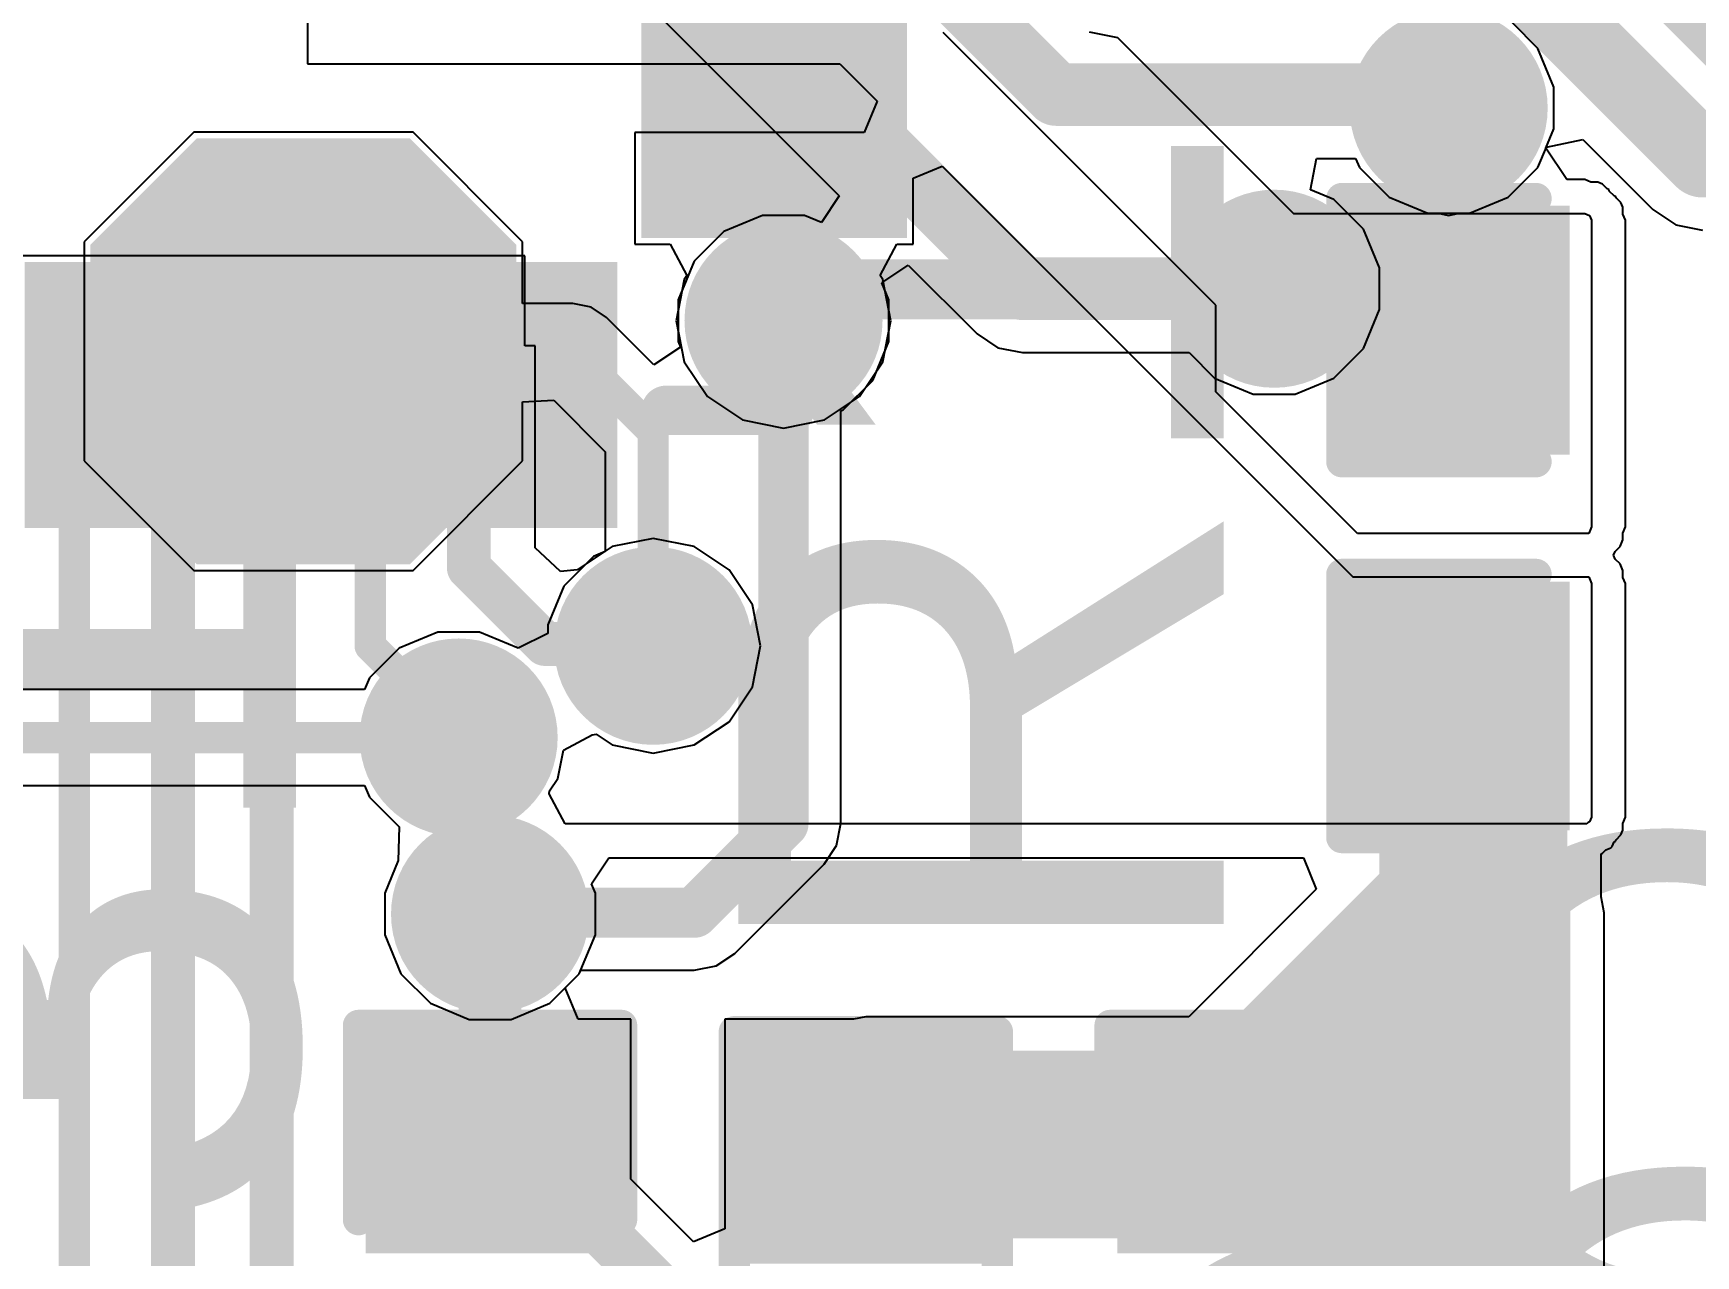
# Model space of a CAD drawing. Header units: millimetres. Extents: x -23 to 83, y -38 to 11.
# Drawn here: x 67.31 to 74.05, y -17.74 to -12.78 of the extents above; entities that cross this region are included whole.
import ezdxf

# ---------------------------------------------------------------- set-up
doc = ezdxf.new("R2010")
doc.units = ezdxf.units.MM
for name, color, linetype in [('BottomLayer', 5, 'Continuous'), ('BottomPaste', 16, 'Continuous'), ('BottomSolder', 6, 'Continuous'), ('TopLayer', 1, 'Continuous'), ('TopOverlay', 2, 'Continuous'), ('TopPaste', 8, 'Continuous'), ('TopSolder', 216, 'Continuous'), ('ViaHoleLayer', 16, 'Continuous')]:
    doc.layers.add(name, color=color, linetype=linetype)
doc.styles.add('Arial', font='', dxfattribs={"height": 0.2})
doc.styles.get('Arial').set_extended_font_data('Arial')

# ---------------------------------------------------------------- blocks, each defined once
blk = doc.blocks.new('C___0603_35')
at = {"layer": 'TopLayer'}
for points in [[(-0.381, 0.4445), (-0.381, -0.4445), (-1.143, -0.4445), (-1.143, 0.4445)], [(1.143, 0.4445), (1.143, -0.4445), (0.381, -0.4445), (0.381, 0.4445)]]:
    blk.add_hatch(color=1, dxfattribs=at).paths.add_polyline_path(points)
at = {"layer": 'TopPaste'}
for points in [[(-0.381, 0.4445), (-0.381, -0.4445), (-1.143, -0.4445), (-1.143, 0.4445)], [(1.143, 0.4445), (1.143, -0.4445), (0.381, -0.4445), (0.381, 0.4445)]]:
    blk.add_hatch(color=8, dxfattribs=at).paths.add_polyline_path(points)
at = {"layer": 'TopSolder'}
for points in [[(-0.321, 0.5045), (-0.321, -0.5045), (-1.203, -0.5045), (-1.203, 0.5045)], [(1.203, 0.5045), (1.203, -0.5045), (0.321, -0.5045), (0.321, 0.5045)]]:
    blk.add_hatch(color=216, dxfattribs=at).paths.add_polyline_path(points)
at = {"layer": 'TopOverlay', "const_width": 0.127}
for points in [[(-1.2446, 0.5334), (-0.4572, 0.5334)], [(-1.2446, -0.5334), (-1.2446, 0.5334)], [(0.4572, 0.5334), (1.2446, 0.5334)], [(1.2446, -0.5334), (1.2446, 0.5334)], [(-1.2446, -0.5334), (-0.4572, -0.5334)], [(0.4572, -0.5334), (1.2446, -0.5334)]]:
    blk.add_lwpolyline(points, dxfattribs=at)
at = {"layer": 'TopOverlay', "const_width": 0.0635}
for points in [[(-1.2764, 0.5334, 1), (-1.2128, 0.5334, 1)], [(-1.2764, 0.5334, 1), (-1.2128, 0.5334, 1)], [(-0.4889, 0.5334, 1), (-0.4254, 0.5334, 1)], [(0.4254, 0.5334, 1), (0.4889, 0.5334, 1)], [(1.2128, 0.5334, 1), (1.2764, 0.5334, 1)], [(1.2128, 0.5334, 1), (1.2764, 0.5334, 1)], [(-1.2764, -0.5334, 1), (-1.2128, -0.5334, 1)], [(-1.2764, -0.5334, 1), (-1.2128, -0.5334, 1)], [(-0.4889, -0.5334, 1), (-0.4254, -0.5334, 1)], [(0.4254, -0.5334, 1), (0.4889, -0.5334, 1)], [(1.2128, -0.5334, 1), (1.2764, -0.5334, 1)], [(1.2128, -0.5334, 1), (1.2764, -0.5334, 1)]]:
    blk.add_lwpolyline(points, format="xyb", close=True, dxfattribs=at)
blk = doc.blocks.new('C___0603_37')
at = {"layer": 'TopLayer'}
for points in [[(-0.381, 0.4445), (-0.381, -0.4445), (-1.143, -0.4445), (-1.143, 0.4445)], [(1.143, 0.4445), (1.143, -0.4445), (0.381, -0.4445), (0.381, 0.4445)]]:
    blk.add_hatch(color=1, dxfattribs=at).paths.add_polyline_path(points)
at = {"layer": 'TopPaste'}
for points in [[(-0.381, 0.4445), (-0.381, -0.4445), (-1.143, -0.4445), (-1.143, 0.4445)], [(1.143, 0.4445), (1.143, -0.4445), (0.381, -0.4445), (0.381, 0.4445)]]:
    blk.add_hatch(color=8, dxfattribs=at).paths.add_polyline_path(points)
at = {"layer": 'TopSolder'}
for points in [[(-0.321, 0.5045), (-0.321, -0.5045), (-1.203, -0.5045), (-1.203, 0.5045)], [(1.203, 0.5045), (1.203, -0.5045), (0.321, -0.5045), (0.321, 0.5045)]]:
    blk.add_hatch(color=216, dxfattribs=at).paths.add_polyline_path(points)
at = {"layer": 'TopOverlay', "const_width": 0.127}
for points in [[(-1.2446, 0.5334), (-1.2446, -0.5334)], [(-0.4572, 0.5334), (-1.2446, 0.5334)], [(1.2446, 0.5334), (0.4572, 0.5334)], [(1.2446, 0.5334), (1.2446, -0.5334)], [(-0.4572, -0.5334), (-1.2446, -0.5334)], [(1.2446, -0.5334), (0.4572, -0.5334)]]:
    blk.add_lwpolyline(points, dxfattribs=at)
at = {"layer": 'TopOverlay', "const_width": 0.0635}
for points in [[(-1.2764, 0.5334, 1), (-1.2128, 0.5334, 1)], [(-1.2764, 0.5334, 1), (-1.2128, 0.5334, 1)], [(-0.4889, 0.5334, 1), (-0.4254, 0.5334, 1)], [(0.4254, 0.5334, 1), (0.4889, 0.5334, 1)], [(1.2128, 0.5334, 1), (1.2764, 0.5334, 1)], [(1.2128, 0.5334, 1), (1.2764, 0.5334, 1)], [(-1.2764, -0.5334, 1), (-1.2128, -0.5334, 1)], [(-1.2764, -0.5334, 1), (-1.2128, -0.5334, 1)], [(-0.4889, -0.5334, 1), (-0.4254, -0.5334, 1)], [(0.4254, -0.5334, 1), (0.4889, -0.5334, 1)], [(1.2128, -0.5334, 1), (1.2764, -0.5334, 1)], [(1.2128, -0.5334, 1), (1.2764, -0.5334, 1)]]:
    blk.add_lwpolyline(points, format="xyb", close=True, dxfattribs=at)
blk = doc.blocks.new('CAP_0603_41')
at = {"layer": 'TopLayer'}
for points in [[(-0.381, 0.4445), (-0.381, -0.4445), (-1.143, -0.4445), (-1.143, 0.4445)], [(1.143, 0.4445), (1.143, -0.4445), (0.381, -0.4445), (0.381, 0.4445)]]:
    blk.add_hatch(color=1, dxfattribs=at).paths.add_polyline_path(points)
at = {"layer": 'TopPaste'}
for points in [[(-0.381, 0.4445), (-0.381, -0.4445), (-1.143, -0.4445), (-1.143, 0.4445)], [(1.143, 0.4445), (1.143, -0.4445), (0.381, -0.4445), (0.381, 0.4445)]]:
    blk.add_hatch(color=8, dxfattribs=at).paths.add_polyline_path(points)
at = {"layer": 'TopSolder'}
for points in [[(-0.321, 0.5045), (-0.321, -0.5045), (-1.203, -0.5045), (-1.203, 0.5045)], [(1.203, 0.5045), (1.203, -0.5045), (0.321, -0.5045), (0.321, 0.5045)]]:
    blk.add_hatch(color=216, dxfattribs=at).paths.add_polyline_path(points)
at = {"layer": 'TopOverlay', "const_width": 0.127}
for points in [[(-1.2446, 0.5334), (-1.2446, -0.5334)], [(-1.2446, 0.5334), (-0.4572, 0.5334)], [(0.4572, 0.5334), (1.2446, 0.5334)], [(1.2446, 0.5334), (1.2446, -0.5334)], [(-1.2446, -0.5334), (-0.4572, -0.5334)], [(0.4572, -0.5334), (1.2446, -0.5334)]]:
    blk.add_lwpolyline(points, dxfattribs=at)
at = {"layer": 'TopOverlay', "const_width": 0.0635}
for points in [[(-1.2764, 0.5334, 1), (-1.2128, 0.5334, 1)], [(-1.2764, 0.5334, 1), (-1.2128, 0.5334, 1)], [(-0.4889, 0.5334, 1), (-0.4254, 0.5334, 1)], [(0.4254, 0.5334, 1), (0.4889, 0.5334, 1)], [(1.2128, 0.5334, 1), (1.2764, 0.5334, 1)], [(1.2128, 0.5334, 1), (1.2764, 0.5334, 1)], [(-1.2764, -0.5334, 1), (-1.2128, -0.5334, 1)], [(-1.2764, -0.5334, 1), (-1.2128, -0.5334, 1)], [(-0.4889, -0.5334, 1), (-0.4254, -0.5334, 1)], [(0.4254, -0.5334, 1), (0.4889, -0.5334, 1)], [(1.2128, -0.5334, 1), (1.2764, -0.5334, 1)], [(1.2128, -0.5334, 1), (1.2764, -0.5334, 1)]]:
    blk.add_lwpolyline(points, format="xyb", close=True, dxfattribs=at)
blk = doc.blocks.new('CAP_0603_42')
at = {"layer": 'TopLayer'}
for points in [[(-0.381, 0.4445), (-0.381, -0.4445), (-1.143, -0.4445), (-1.143, 0.4445)], [(1.143, 0.4445), (1.143, -0.4445), (0.381, -0.4445), (0.381, 0.4445)]]:
    blk.add_hatch(color=1, dxfattribs=at).paths.add_polyline_path(points)
at = {"layer": 'TopPaste'}
for points in [[(-0.381, 0.4445), (-0.381, -0.4445), (-1.143, -0.4445), (-1.143, 0.4445)], [(1.143, 0.4445), (1.143, -0.4445), (0.381, -0.4445), (0.381, 0.4445)]]:
    blk.add_hatch(color=8, dxfattribs=at).paths.add_polyline_path(points)
at = {"layer": 'TopSolder'}
for points in [[(-0.321, 0.5045), (-0.321, -0.5045), (-1.203, -0.5045), (-1.203, 0.5045)], [(1.203, 0.5045), (1.203, -0.5045), (0.321, -0.5045), (0.321, 0.5045)]]:
    blk.add_hatch(color=216, dxfattribs=at).paths.add_polyline_path(points)
at = {"layer": 'TopOverlay', "const_width": 0.127}
for points in [[(-1.2446, 0.5334), (-1.2446, -0.5334)], [(-1.2446, 0.5334), (-0.4572, 0.5334)], [(0.4572, 0.5334), (1.2446, 0.5334)], [(1.2446, 0.5334), (1.2446, -0.5334)], [(-1.2446, -0.5334), (-0.4572, -0.5334)], [(0.4572, -0.5334), (1.2446, -0.5334)]]:
    blk.add_lwpolyline(points, dxfattribs=at)
at = {"layer": 'TopOverlay', "const_width": 0.0635}
for points in [[(-1.2764, 0.5334, 1), (-1.2128, 0.5334, 1)], [(-1.2764, 0.5334, 1), (-1.2128, 0.5334, 1)], [(-0.4889, 0.5334, 1), (-0.4254, 0.5334, 1)], [(0.4254, 0.5334, 1), (0.4889, 0.5334, 1)], [(1.2128, 0.5334, 1), (1.2764, 0.5334, 1)], [(1.2128, 0.5334, 1), (1.2764, 0.5334, 1)], [(-1.2764, -0.5334, 1), (-1.2128, -0.5334, 1)], [(-1.2764, -0.5334, 1), (-1.2128, -0.5334, 1)], [(-0.4889, -0.5334, 1), (-0.4254, -0.5334, 1)], [(0.4254, -0.5334, 1), (0.4889, -0.5334, 1)], [(1.2128, -0.5334, 1), (1.2764, -0.5334, 1)], [(1.2128, -0.5334, 1), (1.2764, -0.5334, 1)]]:
    blk.add_lwpolyline(points, format="xyb", close=True, dxfattribs=at)
blk = doc.blocks.new('T__________B_80')
at = {"layer": 'BottomLayer'}
blk.add_hatch(color=5, dxfattribs=at).paths.add_polyline_path([(0.381, 0.762), (-0.381, 0.762), (-0.762, 0.381), (-0.762, -0.381), (-0.381, -0.762), (0.381, -0.762), (0.762, -0.381), (0.762, 0.381)])
at = {"layer": 'BottomPaste'}
blk.add_hatch(color=16, dxfattribs=at).paths.add_polyline_path([(0.381, 0.762), (-0.381, 0.762), (-0.762, 0.381), (-0.762, -0.381), (-0.381, -0.762), (0.381, -0.762), (0.762, -0.381), (0.762, 0.381)])
at = {"layer": 'BottomSolder'}
blk.add_hatch(color=6, dxfattribs=at).paths.add_polyline_path([(0.4318, 0.8636), (-0.4318, 0.8636), (-0.8636, 0.4318), (-0.8636, -0.4318), (-0.4318, -0.8636), (0.4318, -0.8636), (0.8636, -0.4318), (0.8636, 0.4318)])
blk = doc.blocks.new('R___0603_109')
at = {"layer": 'TopLayer'}
for points in [[(-0.381, 0.4445), (-0.381, -0.4445), (-1.143, -0.4445), (-1.143, 0.4445)], [(1.143, 0.4445), (1.143, -0.4445), (0.381, -0.4445), (0.381, 0.4445)]]:
    blk.add_hatch(color=1, dxfattribs=at).paths.add_polyline_path(points)
at = {"layer": 'TopPaste'}
for points in [[(-0.381, 0.4445), (-0.381, -0.4445), (-1.143, -0.4445), (-1.143, 0.4445)], [(1.143, 0.4445), (1.143, -0.4445), (0.381, -0.4445), (0.381, 0.4445)]]:
    blk.add_hatch(color=8, dxfattribs=at).paths.add_polyline_path(points)
at = {"layer": 'TopSolder'}
for points in [[(-0.2794, 0.5461), (-0.2794, -0.5461), (-1.2446, -0.5461), (-1.2446, 0.5461)], [(1.2446, 0.5461), (1.2446, -0.5461), (0.2794, -0.5461), (0.2794, 0.5461)]]:
    blk.add_hatch(color=216, dxfattribs=at).paths.add_polyline_path(points)
at = {"layer": 'TopOverlay', "const_width": 0.127}
for points in [[(-1.2192, 0.5334), (1.2192, 0.5334)], [(-1.2192, 0.5334), (-1.2192, -0.5334)], [(1.2192, 0.5334), (1.2192, -0.5334)], [(-1.2192, -0.5334), (1.2192, -0.5334)]]:
    blk.add_lwpolyline(points, dxfattribs=at)
at = {"layer": 'TopOverlay', "const_width": 0.0635}
for points in [[(-1.25095, 0.5334, 1), (-1.18745, 0.5334, 1)], [(-1.25095, 0.5334, 1), (-1.18745, 0.5334, 1)], [(1.18745, 0.5334, 1), (1.25095, 0.5334, 1)], [(1.18745, 0.5334, 1), (1.25095, 0.5334, 1)], [(-1.25095, -0.5334, 1), (-1.18745, -0.5334, 1)], [(-1.25095, -0.5334, 1), (-1.18745, -0.5334, 1)], [(1.18745, -0.5334, 1), (1.25095, -0.5334, 1)], [(1.18745, -0.5334, 1), (1.25095, -0.5334, 1)]]:
    blk.add_lwpolyline(points, format="xyb", close=True, dxfattribs=at)
blk = doc.blocks.new('QFN_56__7X7__121')
at = {"layer": 'TopLayer'}
for points in [[(2.1, 3.0005), (2.1, 3.8755), (2.3, 3.8755), (2.3, 3.0005)], [(2.5, 3.0005), (2.5, 3.8755), (2.7, 3.8755), (2.7, 3.0005)], [(3.0005, 2.7), (3.8755, 2.7), (3.8755, 2.5), (3.0005, 2.5)], [(3.0005, 2.3), (3.8755, 2.3), (3.8755, 2.1), (3.0005, 2.1)], [(3.0005, 1.9), (3.8755, 1.9), (3.8755, 1.7), (3.0005, 1.7)], [(3.0005, 1.5), (3.8755, 1.5), (3.8755, 1.3), (3.0005, 1.3)], [(3.0005, 1.1), (3.8755, 1.1), (3.8755, 0.9), (3.0005, 0.9)], [(3.0005, 0.7), (3.8755, 0.7), (3.8755, 0.5), (3.0005, 0.5)]]:
    blk.add_hatch(color=1, dxfattribs=at).paths.add_polyline_path(points)
at = {"layer": 'TopPaste'}
for points in [[(2.1, 3.0005), (2.1, 3.8755), (2.3, 3.8755), (2.3, 3.0005)], [(2.5, 3.0005), (2.5, 3.8755), (2.7, 3.8755), (2.7, 3.0005)], [(3.0005, 2.7), (3.8755, 2.7), (3.8755, 2.5), (3.0005, 2.5)], [(3.0005, 2.3), (3.8755, 2.3), (3.8755, 2.1), (3.0005, 2.1)], [(3.0005, 1.9), (3.8755, 1.9), (3.8755, 1.7), (3.0005, 1.7)], [(3.0005, 1.5), (3.8755, 1.5), (3.8755, 1.3), (3.0005, 1.3)], [(3.0005, 1.1), (3.8755, 1.1), (3.8755, 0.9), (3.0005, 0.9)], [(3.0005, 0.7), (3.8755, 0.7), (3.8755, 0.5), (3.0005, 0.5)]]:
    blk.add_hatch(color=8, dxfattribs=at).paths.add_polyline_path(points)
at = {"layer": 'TopSolder'}
for points in [[(1.5984, 2.8989), (1.5984, 3.9771), (2.0016, 3.9771), (2.0016, 2.8989)], [(1.9984, 2.8989), (1.9984, 3.9771), (2.4016, 3.9771), (2.4016, 2.8989)], [(2.3984, 2.8989), (2.3984, 3.9771), (2.8016, 3.9771), (2.8016, 2.8989)], [(2.8989, 2.8016), (3.9771, 2.8016), (3.9771, 2.3984), (2.8989, 2.3984)], [(2.8989, 2.4016), (3.9771, 2.4016), (3.9771, 1.9984), (2.8989, 1.9984)], [(2.8989, 2.0016), (3.9771, 2.0016), (3.9771, 1.5984), (2.8989, 1.5984)], [(2.8989, 1.6016), (3.9771, 1.6016), (3.9771, 1.1984), (2.8989, 1.1984)], [(2.8989, 1.2016), (3.9771, 1.2016), (3.9771, 0.7984), (2.8989, 0.7984)], [(2.8989, 0.8016), (3.9771, 0.8016), (3.9771, 0.3984), (2.8989, 0.3984)]]:
    blk.add_hatch(color=216, dxfattribs=at).paths.add_polyline_path(points)
at = {"layer": 'TopOverlay', "const_width": 0.2}
for points in [[(3.5, 3.5), (3, 3.5)], [(3.5, 3), (3.5, 3.5)]]:
    blk.add_lwpolyline(points, dxfattribs=at)
at = {"layer": 'TopOverlay', "const_width": 0.1}
for points in [[(2.95, 3.5, 1), (3.05, 3.5, 1)], [(3.45, 3.5, 1), (3.55, 3.5, 1)], [(3.45, 3.5, 1), (3.55, 3.5, 1)], [(3.45, 3, 1), (3.55, 3, 1)]]:
    blk.add_lwpolyline(points, format="xyb", close=True, dxfattribs=at)

msp = doc.modelspace()

# ---------------------------------------------------------------- hatches: boundary and pattern name
at = {"layer": 'BottomLayer'}
h = msp.add_hatch(color=5, dxfattribs=at)
edge = h.paths.add_edge_path()
edge.add_arc((73.0466, -13.0848), 0.3, 0, 360)
h = msp.add_hatch(color=5, dxfattribs=at)
edge = h.paths.add_edge_path()
edge.add_arc((72.3392, -13.8176), 0.3, 0, 360)
h = msp.add_hatch(color=5, dxfattribs=at)
edge = h.paths.add_edge_path()
edge.add_arc((70.3492, -13.9472), 0.3, 0, 360)
h = msp.add_hatch(color=5, dxfattribs=at)
edge = h.paths.add_edge_path()
edge.add_arc((69.8206, -15.2654), 0.3, 0, 360)
h = msp.add_hatch(color=5, dxfattribs=at)
edge = h.paths.add_edge_path()
edge.add_arc((69.0318, -15.6373), 0.3, 0, 360)
h = msp.add_hatch(color=5, dxfattribs=at)
edge = h.paths.add_edge_path()
edge.add_arc((69.1591, -16.3531), 0.3, 0, 360)
at = {"layer": 'BottomSolder'}
h = msp.add_hatch(color=6, dxfattribs=at)
edge = h.paths.add_edge_path()
edge.add_arc((73.0466, -13.0848), 0.4016, 0, 360)
h = msp.add_hatch(color=6, dxfattribs=at)
edge = h.paths.add_edge_path()
edge.add_arc((72.3392, -13.8176), 0.4016, 0, 360)
h = msp.add_hatch(color=6, dxfattribs=at)
edge = h.paths.add_edge_path()
edge.add_arc((70.3492, -13.9472), 0.4016, 0, 360)
h = msp.add_hatch(color=6, dxfattribs=at)
edge = h.paths.add_edge_path()
edge.add_arc((69.8206, -15.2654), 0.4016, 0, 360)
h = msp.add_hatch(color=6, dxfattribs=at)
edge = h.paths.add_edge_path()
edge.add_arc((69.0318, -15.6373), 0.4016, 0, 360)
h = msp.add_hatch(color=6, dxfattribs=at)
edge = h.paths.add_edge_path()
edge.add_arc((69.1591, -16.3531), 0.4016, 0, 360)
at = {"layer": 'TopLayer'}
h = msp.add_hatch(color=1, dxfattribs=at)
edge = h.paths.add_edge_path()
edge.add_arc((73.0466, -13.0848), 0.3, 0, 360)
h = msp.add_hatch(color=1, dxfattribs=at)
edge = h.paths.add_edge_path()
edge.add_arc((72.3392, -13.8176), 0.3, 0, 360)
h = msp.add_hatch(color=1, dxfattribs=at)
edge = h.paths.add_edge_path()
edge.add_arc((70.3492, -13.9472), 0.3, 0, 360)
h = msp.add_hatch(color=1, dxfattribs=at)
edge = h.paths.add_edge_path()
edge.add_arc((69.8206, -15.2654), 0.3, 0, 360)
h = msp.add_hatch(color=1, dxfattribs=at)
edge = h.paths.add_edge_path()
edge.add_arc((69.0318, -15.6373), 0.3, 0, 360)
h = msp.add_hatch(color=1, dxfattribs=at)
edge = h.paths.add_edge_path()
edge.add_arc((69.1591, -16.3531), 0.3, 0, 360)
at = {"layer": 'TopSolder'}
h = msp.add_hatch(color=216, dxfattribs=at)
edge = h.paths.add_edge_path()
edge.add_arc((73.0466, -13.0848), 0.4016, 0, 360)
h = msp.add_hatch(color=216, dxfattribs=at)
edge = h.paths.add_edge_path()
edge.add_arc((72.3392, -13.8176), 0.4016, 0, 360)
h = msp.add_hatch(color=216, dxfattribs=at)
edge = h.paths.add_edge_path()
edge.add_arc((70.3492, -13.9472), 0.4016, 0, 360)
h = msp.add_hatch(color=216, dxfattribs=at)
edge = h.paths.add_edge_path()
edge.add_arc((69.8206, -15.2654), 0.4016, 0, 360)
h = msp.add_hatch(color=216, dxfattribs=at)
edge = h.paths.add_edge_path()
edge.add_arc((69.0318, -15.6373), 0.4016, 0, 360)
h = msp.add_hatch(color=216, dxfattribs=at)
edge = h.paths.add_edge_path()
edge.add_arc((69.1591, -16.3531), 0.4016, 0, 360)
at = {"layer": 'ViaHoleLayer'}
h = msp.add_hatch(color=16, dxfattribs=at)
edge = h.paths.add_edge_path()
edge.add_arc((73.0466, -13.0848), 0.15, 0, 360)
h = msp.add_hatch(color=16, dxfattribs=at)
edge = h.paths.add_edge_path()
edge.add_arc((72.3392, -13.8176), 0.15, 0, 360)
h = msp.add_hatch(color=16, dxfattribs=at)
edge = h.paths.add_edge_path()
edge.add_arc((70.3492, -13.9472), 0.15, 0, 360)
h = msp.add_hatch(color=16, dxfattribs=at)
edge = h.paths.add_edge_path()
edge.add_arc((69.8206, -15.2654), 0.15, 0, 360)
h = msp.add_hatch(color=16, dxfattribs=at)
edge = h.paths.add_edge_path()
edge.add_arc((69.0318, -15.6373), 0.15, 0, 360)
h = msp.add_hatch(color=16, dxfattribs=at)
edge = h.paths.add_edge_path()
edge.add_arc((69.1591, -16.3531), 0.15, 0, 360)

# ---------------------------------------------------------------- linework, layer by layer
at = {"layer": 'BottomLayer'}
for p, q in [((68.7053, -11.5713), (70.575, -13.4411)), ((67.9577, -13.1826), (67.5132, -13.6271)), ((68.8467, -13.1826), (67.9577, -13.1826)), ((69.2912, -13.6271), (68.8467, -13.1826)), ((73.4428, -13.2441), (73.5909, -13.2126)), ((73.5909, -13.2126), (73.8749, -13.4966)), ((73.4086, -13.3267), (73.4428, -13.2441)), ((72.4859, -13.4162), (72.5111, -13.2892)), ((72.5111, -13.2892), (72.669, -13.2892)), ((72.669, -13.2892), (72.6846, -13.3267)), ((72.6846, -13.3267), (72.8047, -13.4468)), ((73.2884, -13.4468), (73.4086, -13.3267)), ((72.5811, -13.4556), (72.4859, -13.4162)), ((70.575, -13.4411), (70.5031, -13.5487)), ((72.7012, -13.5757), (72.5811, -13.4556)), ((72.8047, -13.4468), (72.9616, -13.5118)), ((73.1315, -13.5118), (73.2884, -13.4468)), ((70.2643, -13.5202), (70.1073, -13.5852)), ((70.4342, -13.5202), (70.2643, -13.5202)), ((70.5031, -13.5487), (70.4342, -13.5202)), ((72.9616, -13.5118), (73.1315, -13.5118)), ((73.8749, -13.4966), (73.8749, -13.4966)), ((73.8749, -13.4966), (73.9673, -13.5584)), ((70.1073, -13.5852), (69.9872, -13.7053)), ((72.7662, -13.7327), (72.7012, -13.5757)), ((73.9673, -13.5584), (74.0763, -13.5801)), ((67.5132, -13.6271), (67.5132, -14.5161)), ((69.2912, -13.8774), (69.2912, -13.6271)), ((69.9872, -13.7053), (69.9222, -13.8623)), ((70.7477, -13.7933), (70.8553, -13.7214)), ((70.8553, -13.7214), (71.1347, -14.0007)), ((72.7662, -13.9025), (72.7662, -13.7327)), ((70.7762, -13.8623), (70.7477, -13.7933)), ((69.4944, -13.8774), (69.2912, -13.8774)), ((69.5687, -13.8922), (69.4944, -13.8774)), ((69.9222, -13.8623), (69.9222, -14.0321)), ((70.7762, -14.0321), (70.7762, -13.8623)), ((69.6317, -13.9343), (69.5687, -13.8922)), ((69.8237, -14.1263), (69.6317, -13.9343)), ((72.7012, -14.0595), (72.7662, -13.9025)), ((71.1347, -14.0007), (71.2187, -14.0569)), ((69.9314, -14.0543), (69.8237, -14.1263)), ((69.9222, -14.0321), (69.9314, -14.0543)), ((70.7112, -14.1891), (70.7762, -14.0321)), ((71.2187, -14.0569), (71.3178, -14.0766)), ((71.3178, -14.0766), (71.9943, -14.0766)), ((71.9943, -14.0766), (72.0973, -14.1796)), ((72.5811, -14.1796), (72.7012, -14.0595)), ((70.5911, -14.3092), (70.7112, -14.1891)), ((72.0973, -14.1796), (72.2543, -14.2446)), ((72.4241, -14.2446), (72.5811, -14.1796)), ((69.2912, -14.2761), (69.4182, -14.2701)), ((69.2912, -14.5161), (69.2912, -14.2761)), ((69.4182, -14.2701), (69.6264, -14.4783)), ((72.2543, -14.2446), (72.4241, -14.2446)), ((70.5823, -14.3128), (70.5911, -14.3092)), ((70.5823, -15.9854), (70.5823, -14.3128)), ((69.6264, -14.4783), (69.6264, -14.8837)), ((67.5132, -14.5161), (67.9577, -14.9606)), ((68.8467, -14.9606), (69.2912, -14.5161)), ((69.6264, -14.8837), (69.5787, -14.9034)), ((67.9577, -14.9606), (68.8467, -14.9606)), ((69.5787, -14.9034), (69.4586, -15.0235)), ((69.4586, -15.0235), (69.3936, -15.1805)), ((68.9469, -15.2103), (68.7899, -15.2753)), ((69.1167, -15.2103), (68.9469, -15.2103)), ((69.2737, -15.2753), (69.1167, -15.2103)), ((69.3936, -15.2157), (69.2737, -15.2753)), ((69.3936, -15.1805), (69.3936, -15.2157)), ((68.7899, -15.2753), (68.6698, -15.3954)), ((68.6698, -15.3954), (68.6501, -15.4431)), ((68.6501, -15.4431), (66.2637, -15.4431)), ((66.2524, -15.8315), (68.6501, -15.8315)), ((68.6501, -15.8315), (68.6698, -15.8792)), ((68.6698, -15.8792), (68.7899, -15.9993)), ((68.7899, -15.9993), (68.787, -16.1356)), ((70.5646, -16.0746), (70.5823, -15.9854)), ((70.514, -16.1502), (70.5646, -16.0746)), ((68.787, -16.1356), (68.7321, -16.2681)), ((70.1517, -16.5125), (70.514, -16.1502)), ((68.7321, -16.2681), (68.7321, -16.438)), ((68.7321, -16.438), (68.7971, -16.5949)), ((70.0761, -16.563), (70.1517, -16.5125)), ((69.5211, -16.5949), (69.527, -16.5808)), ((69.527, -16.5808), (69.9869, -16.5808)), ((69.9869, -16.5808), (70.0761, -16.563)), ((68.7971, -16.5949), (68.9172, -16.715)), ((69.401, -16.715), (69.5211, -16.5949)), ((68.9172, -16.715), (69.0742, -16.7801)), ((69.2441, -16.7801), (69.401, -16.715)), ((69.0742, -16.7801), (69.2441, -16.7801))]:
    msp.add_line(p, q, dxfattribs=at)
for points, const_width in [([(69.723, -11.2982), (71.455, -13.0302)], 0.254), ([(68.8884, -11.3882), (71.3178, -13.8176)], 0.254), ([(73.1864, -11.7946), (74.2552, -12.8634)], 0.3048), ([(73.0075, -12.2264), (74.0763, -13.2952)], 0.3048), ([(71.455, -13.0302), (72.9919, -13.0302)], 0.254), ([(72.9919, -13.0302), (73.0466, -13.0848)], 0.254), ([(74.0763, -13.2952), (76.1109, -13.2952)], 0.3048), ([(71.3178, -13.8176), (72.3392, -13.8176)], 0.254), ([(70.3492, -15.9854), (70.3492, -13.9472)], 0.2032), ([(68.4022, -14.0716), (69.4944, -14.0716)], 0.127), ([(69.4944, -14.0716), (69.8206, -14.3978)], 0.127), ([(69.8206, -15.2654), (69.8206, -14.3978)], 0.127), ([(66.1833, -15.6373), (69.0318, -15.6373)], 0.127), ([(69.9869, -16.3477), (70.3492, -15.9854)], 0.2032), ([(69.1591, -16.3531), (69.1645, -16.3477)], 0.2032), ([(69.1645, -16.3477), (69.9869, -16.3477)], 0.2032)]:
    msp.add_lwpolyline(points, dxfattribs=dict(at, const_width=const_width))
for points, const_width in [([(71.3915, -13.0302, 1), (71.5185, -13.0302, 1)], 0.127), ([(71.3915, -13.0302, 1), (71.5185, -13.0302, 1)], 0.127), ([(72.9284, -13.0302, 1), (73.0554, -13.0302, 1)], 0.127), ([(72.9284, -13.0302, 1), (73.0554, -13.0302, 1)], 0.127), ([(72.9831, -13.0848, 1), (73.1101, -13.0848, 1)], 0.127), ([(74.0001, -13.2952, 1), (74.1525, -13.2952, 1)], 0.1524), ([(74.0001, -13.2952, 1), (74.1525, -13.2952, 1)], 0.1524), ([(71.2543, -13.8176, 1), (71.3813, -13.8176, 1)], 0.127), ([(71.2543, -13.8176, 1), (71.3813, -13.8176, 1)], 0.127), ([(72.2757, -13.8176, 1), (72.4027, -13.8176, 1)], 0.127), ([(70.2984, -13.9472, 1), (70.4, -13.9472, 1)], 0.1016), ([(68.3704, -14.0716, 1), (68.4339, -14.0716, 1)], 0.0635), ([(69.4626, -14.0716, 1), (69.5262, -14.0716, 1)], 0.0635), ([(69.4626, -14.0716, 1), (69.5262, -14.0716, 1)], 0.0635), ([(69.7889, -14.3978, 1), (69.8524, -14.3978, 1)], 0.0635), ([(69.7889, -14.3978, 1), (69.8524, -14.3978, 1)], 0.0635), ([(69.7889, -15.2654, 1), (69.8524, -15.2654, 1)], 0.0635), ([(69, -15.6373, 1), (69.0635, -15.6373, 1)], 0.0635), ([(70.2984, -15.9854, 1), (70.4, -15.9854, 1)], 0.1016), ([(70.2984, -15.9854, 1), (70.4, -15.9854, 1)], 0.1016), ([(69.1137, -16.3477, 1), (69.2153, -16.3477, 1)], 0.1016), ([(69.1137, -16.3477, 1), (69.2153, -16.3477, 1)], 0.1016), ([(69.9361, -16.3477, 1), (70.0377, -16.3477, 1)], 0.1016), ([(69.9361, -16.3477, 1), (70.0377, -16.3477, 1)], 0.1016), ([(69.1083, -16.3531, 1), (69.2099, -16.3531, 1)], 0.1016)]:
    msp.add_lwpolyline(points, format="xyb", close=True, dxfattribs=dict(at, const_width=const_width))
at = {"layer": 'TopLayer'}
for p, q in [((68.4188, -12.5375), (68.4188, -12.9056)), ((73.4086, -12.843), (73.3056, -12.7399)), ((72.1018, -13.8845), (70.996, -12.7787)), ((71.5884, -12.7762), (71.7042, -12.7992)), ((71.7042, -12.7992), (72.4177, -13.5128)), ((73.4736, -12.9999), (73.4086, -12.843)), ((68.4188, -12.9056), (70.5778, -12.9056)), ((70.5778, -12.9056), (70.7287, -13.0565)), ((73.4736, -13.1698), (73.4736, -12.9999)), ((70.7287, -13.0565), (70.6761, -13.1835)), ((70.6761, -13.1835), (69.7466, -13.1835)), ((69.7466, -13.1835), (69.7466, -13.6375)), ((73.441, -13.2483), (73.4736, -13.1698)), ((73.5259, -13.3753), (73.441, -13.2483)), ((70.8756, -13.3693), (70.993, -13.3207)), ((70.993, -13.3207), (72.6582, -14.986)), ((70.8756, -13.6375), (70.8756, -13.3693)), ((73.5985, -13.3753), (73.5259, -13.3753)), ((73.6237, -13.3858), (73.5985, -13.3753)), ((73.6511, -13.3858), (73.6237, -13.3858)), ((73.6704, -13.3938), (73.6511, -13.3858)), ((73.6898, -13.4131), (73.6704, -13.3938)), ((73.6704, -13.3938), (73.6704, -13.3938)), ((73.6704, -13.3938), (73.6704, -13.3938)), ((73.6957, -13.4156), (73.6898, -13.4131)), ((73.6981, -13.4215), (73.6957, -13.4156)), ((73.7171, -13.4405), (73.6981, -13.4215)), ((73.723, -13.4429), (73.7171, -13.4405)), ((73.7255, -13.4489), (73.723, -13.4429)), ((73.7448, -13.4682), (73.7255, -13.4489)), ((73.7528, -13.4875), (73.7448, -13.4682)), ((73.7448, -13.4682), (73.7448, -13.4682)), ((73.7448, -13.4682), (73.7448, -13.4682)), ((72.4177, -13.5128), (73.0094, -13.5128)), ((73.0094, -13.5128), (73.0466, -13.5202)), ((73.0466, -13.5202), (73.0837, -13.5128)), ((73.0837, -13.5128), (73.5985, -13.5128)), ((73.5985, -13.5128), (73.6178, -13.5208)), ((73.6178, -13.5208), (73.6258, -13.5401)), ((73.6258, -13.5401), (73.6258, -14.7834)), ((73.7528, -13.5149), (73.7528, -13.4875)), ((73.7633, -13.5401), (73.7528, -13.5149)), ((73.7633, -14.7834), (73.7633, -13.5401)), ((69.3001, -13.684), (66.0461, -13.684)), ((69.3001, -14.0486), (69.3001, -13.684)), ((69.7466, -13.6375), (69.8899, -13.6375)), ((69.8899, -13.6375), (69.9578, -13.7645)), ((70.7407, -13.7645), (70.8086, -13.6375)), ((70.8086, -13.6375), (70.8756, -13.6375)), ((69.947, -13.7806), (69.9139, -13.9472)), ((69.9578, -13.7645), (69.947, -13.7806)), ((70.7514, -13.7806), (70.7407, -13.7645)), ((70.7846, -13.9472), (70.7514, -13.7806)), ((72.1018, -14.2352), (72.1018, -13.8845)), ((69.9139, -13.9472), (69.947, -14.1138)), ((70.7514, -14.1138), (70.7846, -13.9472)), ((69.342, -14.0486), (69.3001, -14.0486)), ((69.342, -14.8682), (69.342, -14.0486)), ((69.947, -14.1138), (70.0414, -14.255)), ((70.6571, -14.255), (70.7514, -14.1138)), ((70.0414, -14.255), (70.1826, -14.3494)), ((70.5158, -14.3494), (70.6571, -14.255)), ((72.6773, -14.8107), (72.1018, -14.2352)), ((70.1826, -14.3494), (70.3492, -14.3826)), ((70.3492, -14.3826), (70.5158, -14.3494)), ((69.8206, -14.83), (69.654, -14.8632)), ((69.9872, -14.8632), (69.8206, -14.83)), ((73.6145, -14.8107), (72.6773, -14.8107)), ((73.6258, -14.7834), (73.6145, -14.8107)), ((73.7528, -14.8086), (73.7633, -14.7834)), ((73.7528, -14.836), (73.7528, -14.8086)), ((69.4452, -14.9642), (69.342, -14.8682)), ((69.654, -14.8632), (69.5128, -14.9575)), ((70.1285, -14.9576), (69.9872, -14.8632)), ((73.7157, -14.8983), (73.7222, -14.8826)), ((73.7222, -14.9141), (73.7157, -14.8983)), ((73.7222, -14.8826), (73.7415, -14.8633)), ((73.7415, -14.8633), (73.7528, -14.836)), ((69.5128, -14.9575), (69.4452, -14.9642)), ((70.2228, -15.0988), (70.1285, -14.9576)), ((73.7415, -14.9334), (73.7222, -14.9141)), ((73.7528, -14.9607), (73.7415, -14.9334)), ((73.7528, -14.9881), (73.7528, -14.9607)), ((72.6582, -14.986), (73.6145, -14.986)), ((73.6145, -14.986), (73.6258, -15.0133)), ((73.6258, -15.0133), (73.6258, -15.9604)), ((73.7633, -15.0133), (73.7528, -14.9881)), ((73.7633, -15.9604), (73.7633, -15.0133)), ((70.256, -15.2654), (70.2228, -15.0988)), ((70.2228, -15.432), (70.256, -15.2654)), ((70.1285, -15.5732), (70.2228, -15.432)), ((69.9872, -15.6676), (70.1285, -15.5732)), ((69.4569, -15.6887), (69.5729, -15.6261)), ((69.5729, -15.6261), (69.5893, -15.6244)), ((69.5893, -15.6244), (69.654, -15.6676)), ((69.434, -15.8039), (69.4569, -15.6887)), ((69.654, -15.6676), (69.8206, -15.7008)), ((69.8206, -15.7008), (69.9872, -15.6676)), ((69.4007, -15.8538), (69.434, -15.8039)), ((69.3989, -15.8661), (69.4007, -15.8538)), ((69.4639, -15.9878), (69.3989, -15.8661)), ((73.6258, -15.9604), (73.6178, -15.9798)), ((73.7528, -15.9857), (73.7633, -15.9604)), ((73.6066, -15.9878), (69.4639, -15.9878)), ((73.6123, -15.9821), (73.6066, -15.9878)), ((73.6178, -15.9798), (73.6123, -15.9821)), ((73.7255, -16.0517), (73.7448, -16.0324)), ((73.7448, -16.0324), (73.7528, -16.013)), ((73.7448, -16.0324), (73.7448, -16.0324)), ((73.7448, -16.0324), (73.7448, -16.0324)), ((73.7528, -16.013), (73.7528, -15.9857)), ((73.6649, -16.1091), (73.6704, -16.1068)), ((73.6649, -16.2838), (73.6649, -16.1091)), ((73.6704, -16.1068), (73.684, -16.0931)), ((73.6704, -16.1068), (73.6704, -16.1068)), ((73.6704, -16.1068), (73.6704, -16.1068)), ((73.684, -16.0931), (73.7038, -16.085)), ((73.7038, -16.085), (73.7095, -16.0793)), ((73.7038, -16.085), (73.7038, -16.085)), ((73.7095, -16.0793), (73.7175, -16.0599)), ((73.7175, -16.0599), (73.723, -16.0576)), ((73.723, -16.0576), (73.7255, -16.0517)), ((69.5707, -16.2308), (69.6412, -16.1252)), ((69.6412, -16.1252), (72.4573, -16.1252)), ((72.4573, -16.1252), (72.5099, -16.2522)), ((69.5861, -16.2681), (69.5707, -16.2308)), ((69.5861, -16.438), (69.5861, -16.2681)), ((72.5099, -16.2522), (71.9926, -16.7695)), ((73.6776, -16.3477), (73.6649, -16.2838)), ((73.6776, -22.2936), (73.6776, -16.3477)), ((69.5211, -16.5949), (69.5861, -16.438)), ((69.4635, -16.6525), (69.5211, -16.5949)), ((69.5162, -16.7795), (69.4635, -16.6525)), ((69.7306, -16.7795), (69.5162, -16.7795)), ((69.7306, -17.4278), (69.7306, -16.7795)), ((70.6331, -16.7795), (70.1116, -16.7795)), ((70.1116, -16.7795), (70.1116, -17.6292)), ((70.6831, -16.7695), (70.6331, -16.7795)), ((71.9926, -16.7695), (70.6831, -16.7695)), ((69.9846, -17.6818), (69.7306, -17.4278)), ((70.1116, -17.6292), (69.9846, -17.6818))]:
    msp.add_line(p, q, dxfattribs=at)
for points, const_width in [([(73.0466, -13.0848), (73.0466, -12.003)], 0.254), ([(70.3492, -13.9472), (70.3492, -13.4613)], 0.254), ([(67.4731, -21.7277), (67.4731, -14.2485)], 0.127), ([(67.8731, -19.7147), (67.8731, -14.2485)], 0.1778), ([(68.2732, -19.3852), (68.2732, -14.2485)], 0.1778), ([(68.6731, -15.266), (68.6731, -14.2485)], 0.127), ([(69.0731, -14.9492), (69.0731, -14.2485)], 0.1778), ([(69.0731, -14.9492), (69.3821, -15.2581)], 0.1778), ([(73.1469, -16.3477), (73.1469, -15.4587)], 0.762), ([(69.3821, -15.2581), (69.8133, -15.2581)], 0.1778), ([(69.8133, -15.2581), (69.8206, -15.2654)], 0.1778), ([(68.6731, -15.266), (69.0318, -15.6247)], 0.127), ([(69.0318, -15.6373), (69.0318, -15.6247)], 0.127), ([(72.2071, -17.2875), (73.1469, -16.3477)], 0.762), ([(73.1596, -22.2936), (73.1596, -16.3477)], 0.762), ([(69.1591, -17.2875), (69.1591, -16.3531)], 0.254), ([(70.6831, -17.2875), (72.2071, -17.2875)], 0.762), ([(69.2607, -17.2875), (70.6831, -18.7099)], 0.2032)]:
    msp.add_lwpolyline(points, dxfattribs=dict(at, const_width=const_width))
for points, const_width in [([(72.9831, -13.0848, 1), (73.1101, -13.0848, 1)], 0.127), ([(70.2857, -13.4613, 1), (70.4127, -13.4613, 1)], 0.127), ([(70.2857, -13.9472, 1), (70.4127, -13.9472, 1)], 0.127), ([(67.4414, -14.2485, 1), (67.5049, -14.2485, 1)], 0.0635), ([(67.8287, -14.2485, 1), (67.9176, -14.2485, 1)], 0.0889), ([(68.2288, -14.2485, 1), (68.3177, -14.2485, 1)], 0.0889), ([(68.6414, -14.2485, 1), (68.7049, -14.2485, 1)], 0.0635), ([(69.0287, -14.2485, 1), (69.1176, -14.2485, 1)], 0.0889), ([(69.0287, -14.9492, 1), (69.1176, -14.9492, 1)], 0.0889), ([(69.0287, -14.9492, 1), (69.1176, -14.9492, 1)], 0.0889), ([(72.9564, -15.4587, 1), (73.3374, -15.4587, 1)], 0.381), ([(69.3376, -15.2581, 1), (69.4265, -15.2581, 1)], 0.0889), ([(69.3376, -15.2581, 1), (69.4265, -15.2581, 1)], 0.0889), ([(69.7689, -15.2581, 1), (69.8578, -15.2581, 1)], 0.0889), ([(69.7689, -15.2581, 1), (69.8578, -15.2581, 1)], 0.0889), ([(68.6414, -15.266, 1), (68.7049, -15.266, 1)], 0.0635), ([(68.6414, -15.266, 1), (68.7049, -15.266, 1)], 0.0635), ([(69.7762, -15.2654, 1), (69.8651, -15.2654, 1)], 0.0889), ([(69, -15.6247, 1), (69.0635, -15.6247, 1)], 0.0635), ([(69, -15.6247, 1), (69.0635, -15.6247, 1)], 0.0635), ([(69, -15.6373, 1), (69.0635, -15.6373, 1)], 0.0635), ([(72.9564, -16.3477, 1), (73.3374, -16.3477, 1)], 0.381), ([(72.9564, -16.3477, 1), (73.3374, -16.3477, 1)], 0.381), ([(72.9691, -16.3477, 1), (73.3501, -16.3477, 1)], 0.381), ([(69.0956, -16.3531, 1), (69.2226, -16.3531, 1)], 0.127), ([(70.4926, -17.2875, 1), (70.8736, -17.2875, 1)], 0.381), ([(72.0166, -17.2875, 1), (72.3976, -17.2875, 1)], 0.381), ([(72.0166, -17.2875, 1), (72.3976, -17.2875, 1)], 0.381), ([(69.0956, -17.2875, 1), (69.2226, -17.2875, 1)], 0.127), ([(69.2099, -17.2875, 1), (69.3115, -17.2875, 1)], 0.1016)]:
    msp.add_lwpolyline(points, format="xyb", close=True, dxfattribs=dict(at, const_width=const_width))

# ---------------------------------------------------------------- block references
for name, p, rotation in [('QFN_56__7X7__121', (66.8731, -10.8105), 270), ('T__________B_80', (68.4022, -14.0716), 180), ('C___0603_37', (73.8581, -13.9855), 180), ('CAP_0603_42', (69.1591, -18.0495), 90), ('R___0603_109', (70.6831, -18.0495), 90), ('CAP_0603_41', (72.2071, -18.0495), 90)]:
    msp.add_blockref(name, p, dxfattribs=dict(rotation=rotation))
msp.add_blockref('C___0603_35', (73.8581, -15.5095))

# ---------------------------------------------------------------- texts
at = {"layer": 'TopOverlay', "style": 'Arial'}
for s, p in [('R17', (72.1339, -16.6191)), ('C31', (68.3719, -19.6468)), ('C30', (73.8075, -22.561))]:
    msp.add_text(s, height=1.9685, rotation=90, dxfattribs=at).set_placement(p)
for s, p in [('C24', (72.8677, -18.0037)), ('C26', (72.9412, -19.3753))]:
    msp.add_text(s, height=1.9685, dxfattribs=at).set_placement(p)

doc.saveas('drawing.dxf')
